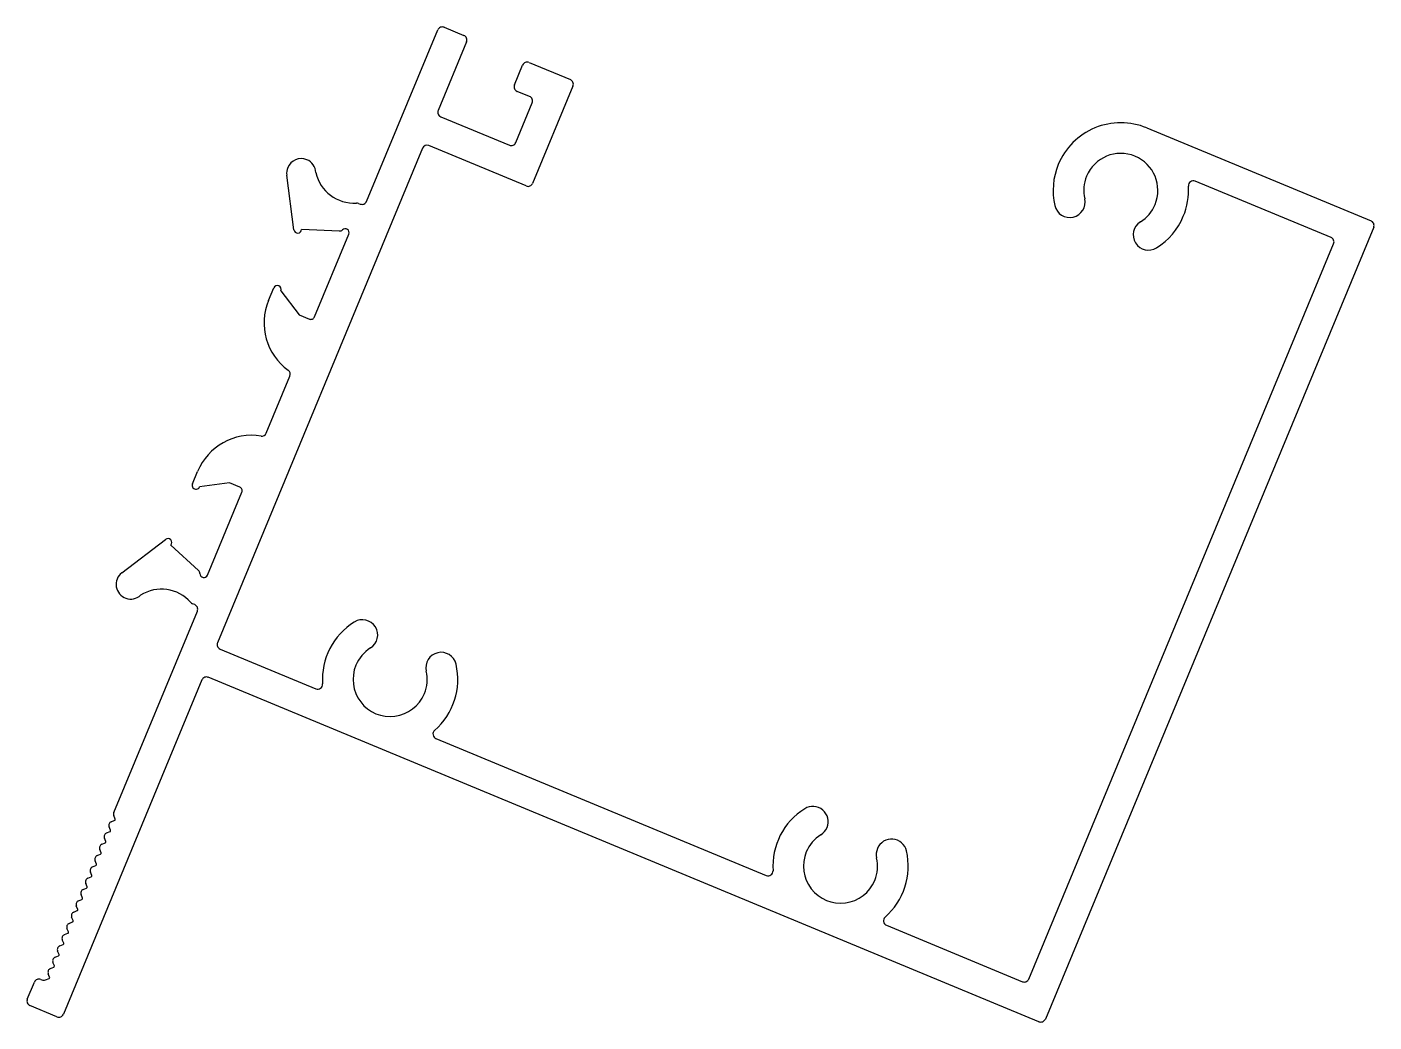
# Model space of a CAD drawing. Header units: inches. Extents: x -27.8 to 41.3, y -0.2 to 50.8.
import ezdxf

# ---------------------------------------------------------------- set-up
doc = ezdxf.new("R2010")
doc.units = ezdxf.units.IN
doc.header["$MEASUREMENT"] = 0
doc.layers.add('BEAD', color=152, linetype='Continuous')

msp = doc.modelspace()

# ---------------------------------------------------------------- linework, layer by layer
at = {"layer": 'BEAD', "color": 7, "lineweight": -2}
for p, q in [((-10.386, 41.889), (-6.742, 50.677)), ((-6.416, 50.812), (-5.4, 50.391)), ((-5.264, 50.064), (-6.721, 46.552)), ((-2.81, 47.856), (-2.388, 48.872)), ((-2.062, 49.007), (0.058, 48.128)), ((0.193, 47.802), (-1.876, 42.811)), ((-2.033, 47.263), (-2.675, 47.529)), ((-2.741, 44.902), (-1.898, 46.936)), ((-6.586, 46.225), (-3.068, 44.767)), ((29.606, 45.655), (41.106, 40.887)), ((-7.527, 44.608), (-18.037, 19.26)), ((-2.203, 42.676), (-7.195, 44.746)), ((-14.116, 40.434), (-14.483, 43.233)), ((39.055, 40.038), (32.09, 42.926)), ((-10.797, 41.784), (-10.718, 41.752)), ((-11.779, 40.366), (-13.718, 40.452)), ((-13.061, 35.959), (-11.3, 40.208)), ((41.242, 40.56), (24.409, -0.038)), ((23.56, 2.013), (39.19, 39.711)), ((-15.416, 36.807), (-15.151, 37.447)), ((-14.782, 37.293), (-13.84, 36.065)), ((-13.84, 36.065), (-13.323, 35.851)), ((-15.53, 30.006), (-14.318, 32.928)), ((-19.316, 27.402), (-19.05, 28.042)), ((-17.412, 27.45), (-18.946, 27.249)), ((-18.549, 22.725), (-16.787, 26.974)), ((-16.895, 27.236), (-17.412, 27.45)), ((-22.939, 22.84), (-20.698, 24.558)), ((-20.429, 24.264), (-18.999, 22.953)), ((-23.348, 10.55), (-19.063, 20.883)), ((-19.198, 21.21), (-19.308, 21.256)), ((-17.902, 18.933), (-12.991, 16.897)), ((-18.83, 17.348), (-25.934, 0.212)), ((24.082, -0.174), (-18.503, 17.483)), ((-6.831, 14.343), (10.103, 7.322)), ((-23.275, 10.219), (-23.348, 10.395)), ((-23.515, 9.64), (-23.588, 9.815)), ((-23.478, 10.081), (-23.302, 10.154)), ((-23.958, 8.923), (-23.782, 8.995)), ((-23.755, 9.061), (-23.828, 9.236)), ((-23.718, 9.502), (-23.542, 9.574)), ((-24.198, 8.344), (-24.022, 8.416)), ((-23.995, 8.482), (-24.068, 8.657)), ((-24.438, 7.764), (-24.262, 7.837)), ((-24.235, 7.902), (-24.308, 8.078)), ((-24.716, 6.744), (-24.788, 6.92)), ((-24.678, 7.185), (-24.503, 7.258)), ((-24.476, 7.323), (-24.548, 7.499)), ((-24.956, 6.165), (-25.028, 6.341)), ((-24.918, 6.606), (-24.743, 6.679)), ((-25.196, 5.586), (-25.269, 5.762)), ((-25.158, 6.027), (-24.983, 6.1)), ((-25.639, 4.869), (-25.463, 4.942)), ((-25.436, 5.007), (-25.509, 5.183)), ((-25.399, 5.448), (-25.223, 5.521)), ((-25.879, 4.29), (-25.703, 4.362)), ((-25.676, 4.428), (-25.749, 4.603)), ((16.262, 4.768), (23.233, 1.878)), ((-26.119, 3.711), (-25.943, 3.783)), ((-25.916, 3.849), (-25.989, 4.024)), ((-26.396, 2.69), (-26.469, 2.866)), ((-26.359, 3.132), (-26.183, 3.204)), ((-26.156, 3.27), (-26.229, 3.445)), ((-26.637, 2.111), (-26.709, 2.287)), ((-26.599, 2.552), (-26.423, 2.625)), ((-27.782, 0.978), (-27.418, 1.856)), ((-27.091, 1.991), (-27.041, 1.97)), ((-26.847, 1.97), (-26.664, 2.046)), ((-26.261, 0.077), (-27.647, 0.652))]:
    msp.add_line(p, q, dxfattribs=at)
for centre, radius, start, end in [((-6.511, 50.582), 0.25, 67.47996, 157.48004), ((-5.495, 50.16), 0.25, 337.47996, 67.48004), ((-2.158, 48.776), 0.25, 67.47996, 157.48004), ((-2.579, 47.76), 0.25, 157.47996, 247.48004), ((-0.038, 47.897), 0.25, 337.47996, 67.48004), ((-2.128, 47.032), 0.25, 337.47996, 67.48004), ((-6.49, 46.456), 0.25, 157.47996, 247.48004), ((28.277, 42.45), 3.47, 67.48, 157.48002), ((-2.972, 44.997), 0.25, 247.47996, 337.48004), ((-7.292, 44.511), 0.254, 67.48, 157.48), ((28.277, 42.45), 1.9, 337.48, 157.48), ((-13.74, 43.331), 0.75, 157.48, 187.47998), ((-13.74, 43.331), 0.75, 67.48, 157.48), ((-13.74, 43.331), 0.75, 2.45495, 67.48), ((28.277, 42.45), 3.47, 157.48002, 193.01309), ((-11.038, 43.799), 2, 192.59248, 273.67705), ((28.277, 42.45), 1.9, 157.48, 193.01306), ((31.993, 42.691), 0.254, 67.48, 183.71149), ((-2.107, 42.907), 0.25, 247.47996, 337.48004), ((28.277, 42.45), 3.47, 337.48001, 3.71149), ((-10.894, 41.55), 0.254, 67.48, 93.67705), ((-10.621, 41.987), 0.254, 247.48, 337.48), ((25.661, 41.845), 0.785, 193.01306, 13.01306), ((28.277, 42.45), 1.9, 301.94694, 337.48), ((29.698, 40.172), 0.785, 121.94694, 301.94694), ((28.277, 42.45), 3.47, 301.9469, 337.48001), ((41.011, 40.656), 0.25, 337.47996, 67.48004), ((-13.917, 40.461), 0.2, 187.47998, 357.47996), ((-11.77, 40.569), 0.203, 267.48001, 315.13284), ((-11.484, 40.285), 0.2, 337.48, 135.13284), ((38.959, 39.807), 0.25, 337.47996, 67.48004), ((-14.966, 37.37), 0.2, 337.48, 157.48), ((-12.645, 35.658), 3, 157.48005, 234.13759), ((-13.246, 36.036), 0.2, 247.47996, 337.48004), ((-14.549, 33.024), 0.25, 337.47996, 54.1375), ((-16.279, 26.893), 3, 80.8224, 157.47994), ((-15.761, 30.101), 0.25, 260.8225, 337.48004), ((-19.131, 27.325), 0.2, 157.48, 337.48), ((-16.971, 27.051), 0.2, 337.47996, 67.48004), ((-20.577, 24.399), 0.2, 317.48004, 127.48002), ((-22.482, 22.245), 0.75, 127.47999, 312.50501), ((-19.136, 22.803), 0.203, 359.82716, 47.47999), ((-18.733, 22.802), 0.2, 179.82716, 337.48), ((-20.905, 20.003), 2, 41.28297, 122.36755), ((-19.211, 21.49), 0.254, 221.28297, 247.48), ((-19.294, 20.979), 0.25, 337.47996, 67.48004), ((-9.183, 17.375), 3.47, 121.9469, 183.81056), ((-10.604, 19.654), 0.785, 301.94694, 121.94694), ((-17.806, 19.164), 0.25, 157.47996, 247.48004), ((-9.183, 17.375), 1.9, 121.94694, 157.48), ((-6.567, 17.98), 0.785, 13.01306, 193.01306), ((-9.183, 17.375), 1.9, 157.48, 337.48), ((-9.183, 17.375), 3.47, 311.14946, 13.01312), ((-18.599, 17.252), 0.25, 67.47996, 157.48004), ((-9.183, 17.375), 1.9, 337.48, 13.01306), ((-12.895, 17.128), 0.25, 247.48, 3.81047), ((-6.736, 14.574), 0.25, 131.14941, 247.47996), ((-23.16, 10.472), 0.203, 157.48, 202.48), ((13.91, 7.8), 3.47, 121.9469, 183.81056), ((12.49, 10.078), 0.785, 337.48, 121.94694), ((-23.4, 9.893), 0.203, 157.48, 202.48), ((-23.4, 9.893), 0.203, 112.48, 157.48), ((-23.321, 10.2), 0.05, 292.47996, 22.48004), ((12.49, 10.078), 0.785, 301.94694, 337.48), ((-23.64, 9.314), 0.203, 157.48, 202.48), ((-23.64, 9.314), 0.203, 112.48, 157.48), ((-23.801, 9.042), 0.05, 292.47996, 22.48004), ((-23.561, 9.621), 0.05, 292.47996, 22.48004), ((13.91, 7.8), 1.9, 121.94694, 157.48), ((16.526, 8.405), 0.785, 13.01306, 157.48), ((-24.12, 8.156), 0.203, 112.48, 157.48), ((-23.88, 8.735), 0.203, 157.48, 202.48), ((-23.88, 8.735), 0.203, 112.48, 157.48), ((-24.041, 8.462), 0.05, 292.47996, 22.48004), ((13.91, 7.8), 1.9, 157.48, 337.48), ((16.526, 8.405), 0.785, 157.48, 193.01306), ((13.91, 7.8), 3.47, 311.14946, 13.01312), ((-24.36, 7.577), 0.203, 157.48, 202.48), ((-24.36, 7.577), 0.203, 112.48, 157.48), ((-24.12, 8.156), 0.203, 157.48, 202.48), ((-24.282, 7.883), 0.05, 292.47996, 22.48004), ((13.91, 7.8), 1.9, 337.48, 13.01306), ((-24.601, 6.998), 0.203, 157.48, 202.48), ((-24.601, 6.998), 0.203, 112.48, 157.48), ((-24.522, 7.304), 0.05, 292.47996, 22.48004), ((10.198, 7.553), 0.25, 247.47993, 3.81047), ((-24.841, 6.418), 0.203, 157.48, 202.48), ((-24.841, 6.418), 0.203, 112.48, 157.48), ((-24.762, 6.725), 0.05, 292.47996, 22.48004), ((-25.081, 5.839), 0.203, 157.48, 202.48), ((-25.081, 5.839), 0.203, 112.48, 157.48), ((-25.242, 5.567), 0.05, 292.47996, 22.48004), ((-25.002, 6.146), 0.05, 292.47996, 22.48004), ((-25.561, 4.681), 0.203, 112.48, 157.48), ((-25.321, 5.26), 0.203, 157.48, 202.48), ((-25.321, 5.26), 0.203, 112.48, 157.48), ((-25.482, 4.988), 0.05, 292.47996, 22.48004), ((16.358, 4.999), 0.25, 131.14941, 247.47996), ((-25.801, 4.102), 0.203, 157.48, 202.48), ((-25.801, 4.102), 0.203, 112.48, 157.48), ((-25.561, 4.681), 0.203, 157.48, 202.48), ((-25.722, 4.409), 0.05, 292.47996, 22.48004), ((-26.041, 3.523), 0.203, 157.48, 202.48), ((-26.041, 3.523), 0.203, 112.48, 157.48), ((-25.962, 3.83), 0.05, 292.47996, 22.48004), ((-26.281, 2.944), 0.203, 157.48, 202.48), ((-26.281, 2.944), 0.203, 112.48, 157.48), ((-26.202, 3.25), 0.05, 292.47996, 22.48004), ((-26.521, 2.365), 0.203, 157.48, 202.48), ((-26.521, 2.365), 0.203, 112.48, 157.48), ((-26.683, 2.092), 0.05, 292.47996, 22.48004), ((-26.443, 2.671), 0.05, 292.47996, 22.48004), ((-27.187, 1.76), 0.25, 67.47996, 157.48004), ((-26.944, 2.205), 0.254, 247.48, 292.48), ((23.329, 2.109), 0.25, 247.48, 337.48), ((-27.551, 0.882), 0.25, 157.47996, 247.48004), ((-26.165, 0.308), 0.25, 247.47996, 337.48004), ((24.178, 0.057), 0.25, 247.48, 337.48004)]:
    msp.add_arc(centre, radius, start, end, dxfattribs=at)

doc.saveas('drawing.dxf')
